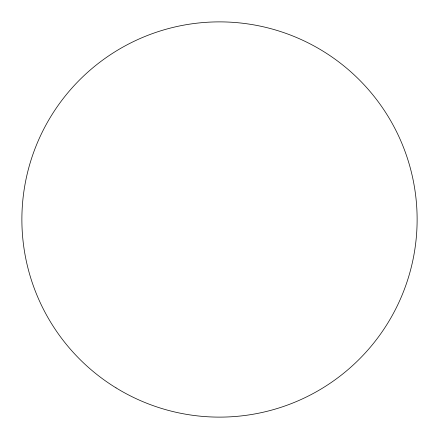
<?xml version="1.0" encoding="UTF-8"?>
<svg xmlns="http://www.w3.org/2000/svg" width="439" height="439" viewBox="0 0 439 439"><rect width="100%" height="100%" fill="white"/><g stroke="black" fill="none" stroke-linecap="round" stroke-linejoin="round"><path stroke-width="0.66" d="M116.017 387.862A197.627 197.627 0 0 0 417.05 224.938A197.627 197.627 0 0 0 125.433 45.7A197.627 197.627 0 0 0 116.017 387.862"/></g></svg>
